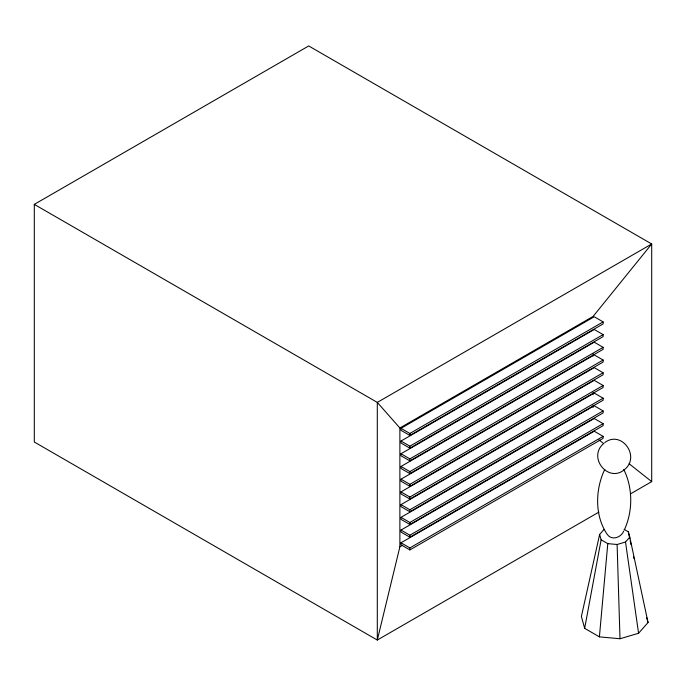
<?xml version="1.0" encoding="UTF-8"?>
<svg xmlns="http://www.w3.org/2000/svg" width="686" height="686" viewBox="0 0 686 686"><rect width="100%" height="100%" fill="white"/><g stroke="black" fill="none" stroke-linecap="round" stroke-linejoin="round"><path stroke-width="1.03" d="M624.149 529.378L628.325 531.787L629.799 537.164L648.038 622.545L638.572 633.272L619.998 638.743L599.401 636.857L607.787 543.638L601.116 539.788L599.641 534.411L603.92 529.558M599.401 636.857L584.661 628.342L601.116 539.788M599.641 534.411L581.394 616.457L584.661 628.342M34.3 204.377L377.3 402.408L399.878 427.987L399.878 546.811L377.3 640.047L34.3 442.016L34.3 204.377L308.7 45.953L651.7 243.984L651.7 481.623L630.383 493.929M624.354 529.866C632.946 511.181 632.981 487.909 623.745 469.447M604.76 469.404C595.225 489.272 594.462 515.915 607.307 534.471C611.895 540.894 621.113 537.524 623.711 531.041M607.787 543.638L617.108 544.495L625.512 542.017L629.799 537.164M603.003 444.134C587.765 458.179 608.748 483.373 624.663 469.464C640.681 456.464 621.559 429.848 604.743 442.59M399.878 427.987L593.107 316.426L651.7 243.984L377.3 402.408L377.3 640.047L598.861 512.133M400.993 428.321L594.222 316.752L603.123 321.888L603.123 323.903L409.885 435.464L400.993 430.328L400.993 428.321L409.885 433.458L603.123 321.888M400.993 441.038L594.222 329.477L603.123 334.605L603.123 336.62L409.885 448.181L400.993 443.045L400.993 441.038L409.885 446.174L603.123 334.605M400.993 453.755L594.222 342.194L603.123 347.33L603.123 349.337L409.885 460.898L400.993 455.761L400.993 453.755L409.885 458.891L603.123 347.33M400.993 466.471L594.222 354.911L603.123 360.047L603.123 362.054L409.885 473.614L400.993 468.478L400.993 466.471L409.885 471.608L603.123 360.047M400.993 479.188L594.222 367.627L603.123 372.764L603.123 374.77L409.885 486.331L400.993 481.203L400.993 479.188L409.885 484.325L603.123 372.764M400.993 491.905L594.222 380.344L603.123 385.481L603.123 387.487L409.885 499.056L400.993 493.92L400.993 491.905L409.885 497.041L603.123 385.481M400.993 504.63L594.222 393.061L603.123 398.197L603.123 400.204L409.885 511.773L400.993 506.637L400.993 504.63L409.885 509.758L603.123 398.197M400.993 517.347L594.222 405.778L603.123 410.914L603.123 412.929L409.885 524.49L400.993 519.353L400.993 517.347L409.885 522.483L603.123 410.914M400.993 530.064L594.222 418.503L603.123 423.631L603.123 425.646L409.885 537.207L400.993 532.07L400.993 530.064L409.885 535.2L603.123 423.631M400.993 542.78L594.222 431.22L603.123 436.356L603.123 438.363L409.885 549.923L400.993 544.787L400.993 542.78L409.885 547.917L603.123 436.356M399.878 546.811L402.648 545.207M598.972 439.88L603.989 443.859M629.105 463.736L651.7 481.623M646.684 617.597L648.038 622.545M628.325 531.787L629.765 538.69M630.177 540.662L630.991 544.598M633.461 556.432L633.873 558.404M625.512 542.017L638.572 633.272M617.108 544.495L619.998 638.743M593.107 353.89L593.107 356.034M593.107 392.426L593.107 394.57M593.107 405.272L593.107 407.415M409.885 433.458L409.885 435.464M409.885 446.174L409.885 448.181M409.885 458.891L409.885 460.898M409.885 471.608L409.885 473.614M409.885 484.325L409.885 486.331M409.885 497.041L409.885 499.056M409.885 509.758L409.885 511.773M409.885 522.483L409.885 524.49M409.885 535.2L409.885 537.207M409.885 547.917L409.885 549.923"/></g></svg>
